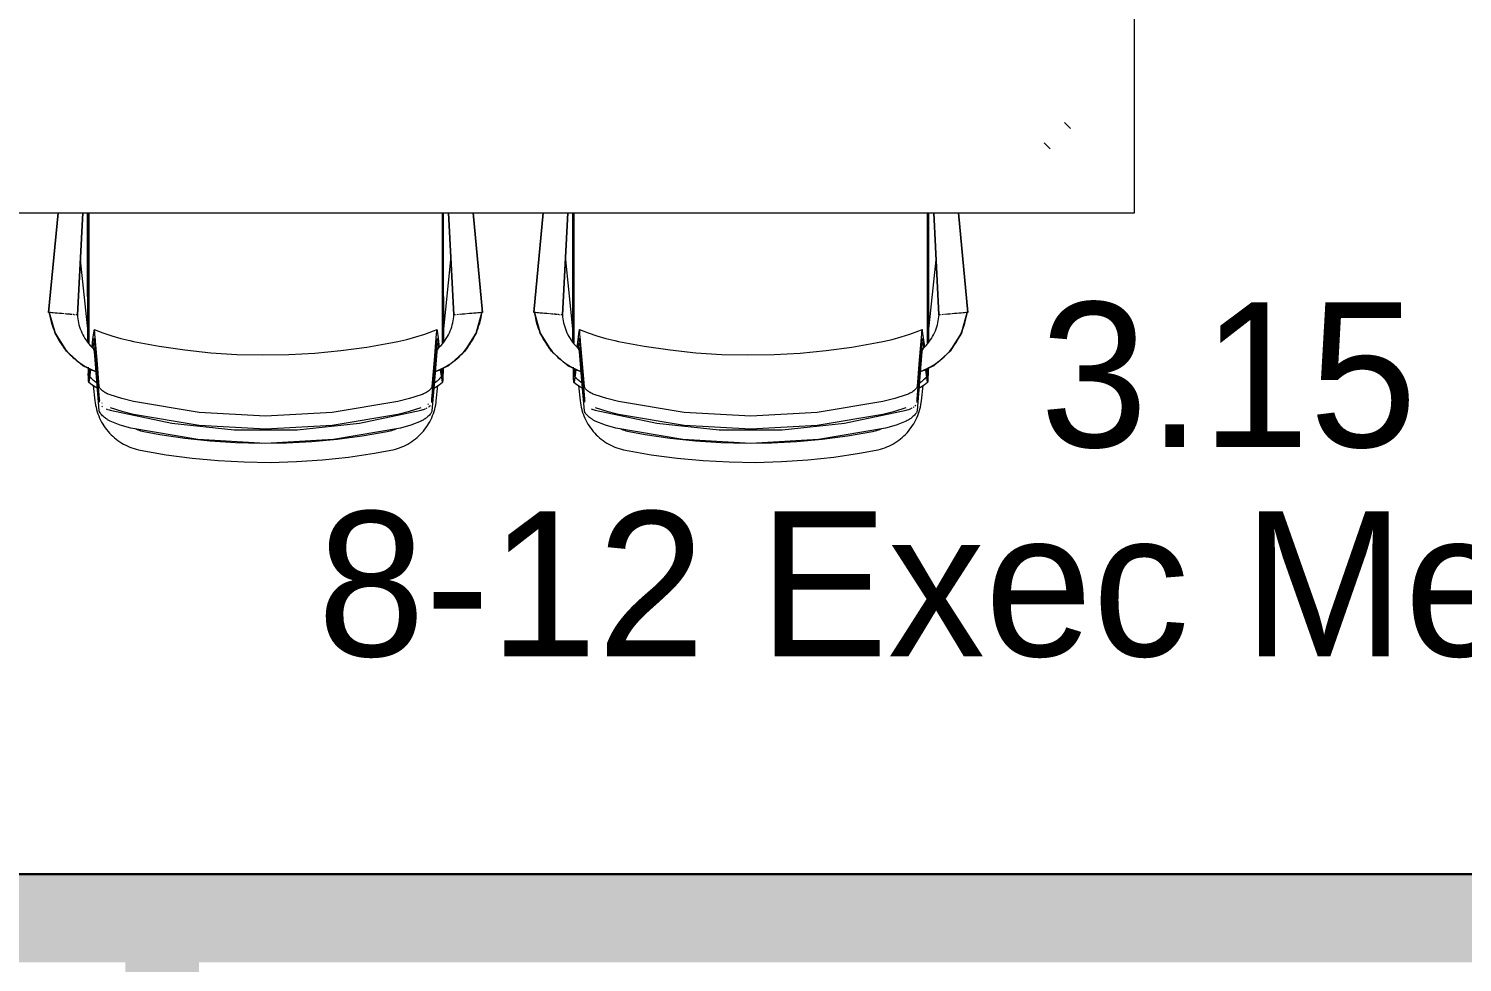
# Model space of a CAD drawing. Header units: millimetres. Extents: x 155927 to 317870, y -36033 to 97293.
# Drawn here: x 221705 to 223685, y 20078 to 21368 of the extents above; entities that cross this region are included whole.
import ezdxf

# ---------------------------------------------------------------- set-up
doc = ezdxf.new("R2010")
doc.units = ezdxf.units.MM
doc.header["$MEASUREMENT"] = 0
for name, color, linetype, lineweight in [('A-AREA-IDEN', 7, 'CONTINUOUS', 9), ('A-WALL', 7, 'CONTINUOUS', 9), ('A-WALL-PATT', 7, 'CONTINUOUS', 9), ('I-FURN', 8, 'CONTINUOUS', 9)]:
    doc.layers.add(name, color=color, linetype=linetype, lineweight=lineweight)
doc.styles.add('Century Gothic', font='GOTHIC.TTF', dxfattribs={"height": 200})

msp = doc.modelspace()

# ---------------------------------------------------------------- hatches: boundary and pattern name
at = {"layer": 'A-WALL-PATT'}
for points in [[(224437.8, 20077.6), (224748.8, 20077.6), (224748.8, 20199.6), (210740.8, 20199.6), (210740.8, 20077.6), (223836.3, 20077.6)], [(221838.8, 15107.6), (221940.8, 15107.6), (221940.8, 20077.6), (221838.8, 20077.6), (221838.8, 16759.3)]]:
    msp.add_hatch(color=256, dxfattribs=at).paths.add_polyline_path(points, flags=0)

# ---------------------------------------------------------------- linework, layer by layer
at = {"layer": 'A-WALL', "lineweight": 30}
msp.add_line((224748.8, 20199.6), (219830.8, 20199.6), dxfattribs=at)
at = {"layer": 'I-FURN'}
for p, q in [((223232.7, 21113), (223232.7, 22313)), ((223144.2, 21229.6), (223135.9, 21238)), ((223107.6, 21209.7), (223116, 21201.4)), ((220832.7, 21113), (223232.7, 21113)), ((221733, 20975.5), (221746, 21113)), ((221746, 21113), (221733, 20975.5)), ((221780, 21113), (221772.9, 20972)), ((221772.9, 20972), (221780, 21113)), ((221786.8, 20997.7), (221786.8, 21113)), ((221787.4, 21113), (221787.4, 20937)), ((221788.5, 21113), (221788.5, 20935.5)), ((222276.9, 20935.5), (222276.9, 21113)), ((222277.7, 21113), (222277.7, 20937)), ((222278.5, 20997.7), (222278.5, 21113)), ((222292.4, 20972), (222285.3, 21113)), ((222285.3, 21113), (222292.4, 20972)), ((222319.3, 21113), (222332.3, 20975.5)), ((222332.3, 20975.5), (222319.3, 21113)), ((222403, 20975.5), (222415.9, 21113)), ((222415.9, 21113), (222403, 20975.5)), ((222449.9, 21113), (222442.8, 20972)), ((222442.8, 20972), (222449.9, 21113)), ((222456.7, 20997.7), (222456.7, 21113)), ((222457.3, 21113), (222457.3, 20937)), ((222458.4, 21113), (222458.4, 20935.5)), ((222946.9, 20935.5), (222946.9, 21113)), ((222947.7, 21113), (222947.7, 20937)), ((222948.5, 20997.7), (222948.5, 21113)), ((222962.4, 20972), (222955.3, 21113)), ((222955.3, 21113), (222962.4, 20972)), ((222989.3, 21113), (223002.2, 20975.5)), ((223002.2, 20975.5), (222989.3, 21113)), ((221776.7, 21048.1), (221787.1, 20948.1)), ((222278.2, 20948.1), (222288.6, 21048.1)), ((222446.6, 21048.1), (222457.1, 20948.1)), ((222948.1, 20948.1), (222958.5, 21048.1)), ((221786.8, 20997.7), (221787.2, 20997.7)), ((221787.2, 20997.7), (221787.1, 20935.2)), ((221787.1, 20961.9), (221787.1, 20997.7)), ((222278.2, 20935.2), (222278.1, 20997.7)), ((222278.1, 20997.7), (222278.5, 20997.7)), ((222278.2, 20997.7), (222278.2, 20961.9)), ((222456.7, 20997.7), (222457.1, 20997.7)), ((222457.1, 20997.7), (222457, 20935.2)), ((222457, 20961.9), (222457.1, 20997.7)), ((222948.2, 20935.2), (222948.1, 20997.7)), ((222948.1, 20997.7), (222948.5, 20997.7)), ((222948.1, 20997.7), (222948.2, 20961.9)), ((221733.3, 20975.4), (221733, 20975.5)), ((221734.1, 20975.4), (221733.3, 20975.4)), ((221733.9, 20975.4), (221741.8, 20946.9)), ((221741.8, 20946.9), (221733.9, 20975.4)), ((221741.8, 20946.9), (221733.9, 20975.4)), ((221733.9, 20975.4), (221741.8, 20946.9)), ((221735.4, 20975.2), (221734.1, 20975.4)), ((221737.2, 20975.1), (221735.4, 20975.2)), ((221739.4, 20974.9), (221737.2, 20975.1)), ((221742, 20974.7), (221739.4, 20974.9)), ((221744.9, 20974.4), (221742, 20974.7)), ((221748, 20974.1), (221744.9, 20974.4)), ((221751.3, 20973.9), (221748, 20974.1)), ((221754.6, 20973.6), (221751.3, 20973.9)), ((221757.8, 20973.3), (221755.6, 20973.5)), ((221760.5, 20973.1), (221757.8, 20973.3)), ((221763.8, 20972.8), (221760.9, 20973)), ((221768.7, 20972.3), (221766.4, 20972.5)), ((221771.8, 20972.1), (221770.5, 20972.2)), ((221772.6, 20972), (221771.8, 20972.1)), ((221772.9, 20972), (221772.6, 20972)), ((222292.7, 20972), (222292.4, 20972)), ((222293.5, 20972.1), (222292.7, 20972)), ((222294.8, 20972.2), (222293.5, 20972.1)), ((222298.9, 20972.5), (222296.6, 20972.3)), ((222298.8, 20972.5), (222296.7, 20972.3)), ((222304.3, 20973), (222300.2, 20972.6)), ((222304.4, 20973), (222301.5, 20972.8)), ((222307.5, 20973.3), (222304.8, 20973.1)), ((222309.7, 20973.5), (222307.5, 20973.3)), ((222314, 20973.9), (222310.7, 20973.6)), ((222317.3, 20974.1), (222314, 20973.9)), ((222320.4, 20974.4), (222317.3, 20974.1)), ((222323.3, 20974.7), (222320.4, 20974.4)), ((222325.9, 20974.9), (222323.3, 20974.7)), ((222331.4, 20975.4), (222323.5, 20946.9)), ((222323.5, 20946.9), (222331.4, 20975.4)), ((222331.4, 20975.4), (222323.5, 20946.9)), ((222323.5, 20946.9), (222331.4, 20975.4)), ((222328.1, 20975.1), (222325.9, 20974.9)), ((222329.9, 20975.2), (222328.1, 20975.1)), ((222331.2, 20975.4), (222329.9, 20975.2)), ((222332, 20975.4), (222331.2, 20975.4)), ((222332.3, 20975.5), (222332, 20975.4)), ((222403.2, 20975.4), (222403, 20975.5)), ((222404, 20975.4), (222403.2, 20975.4)), ((222403.8, 20975.4), (222411.7, 20946.9)), ((222411.7, 20946.9), (222403.8, 20975.4)), ((222411.7, 20946.9), (222403.8, 20975.4)), ((222403.8, 20975.4), (222411.7, 20946.9)), ((222405.4, 20975.2), (222404, 20975.4)), ((222407.2, 20975.1), (222405.4, 20975.2)), ((222409.4, 20974.9), (222407.2, 20975.1)), ((222412, 20974.7), (222409.4, 20974.9)), ((222414.9, 20974.4), (222412, 20974.7)), ((222418, 20974.1), (222414.9, 20974.4)), ((222421.2, 20973.9), (222418, 20974.1)), ((222424.5, 20973.6), (222421.2, 20973.9)), ((222427.8, 20973.3), (222425.5, 20973.5)), ((222430.4, 20973.1), (222427.8, 20973.3)), ((222433.8, 20972.8), (222430.9, 20973)), ((222438.6, 20972.3), (222436.4, 20972.5)), ((222441.7, 20972.1), (222440.4, 20972.2)), ((222442.5, 20972), (222441.7, 20972.1)), ((222442.8, 20972), (222442.5, 20972)), ((222962.7, 20972), (222962.4, 20972)), ((222963.5, 20972.1), (222962.7, 20972)), ((222964.8, 20972.2), (222963.5, 20972.1)), ((222968.8, 20972.5), (222966.6, 20972.3)), ((222968.8, 20972.5), (222966.6, 20972.3)), ((222974.3, 20973), (222970.1, 20972.6)), ((222974.3, 20973), (222971.4, 20972.8)), ((222977.4, 20973.3), (222974.8, 20973.1)), ((222979.7, 20973.5), (222977.4, 20973.3)), ((222984, 20973.9), (222980.7, 20973.6)), ((222987.2, 20974.1), (222984, 20973.9)), ((222990.3, 20974.4), (222987.2, 20974.1)), ((222993.2, 20974.7), (222990.3, 20974.4)), ((222995.8, 20974.9), (222993.2, 20974.7)), ((223001.4, 20975.4), (222993.5, 20946.9)), ((222993.5, 20946.9), (223001.4, 20975.4)), ((223001.4, 20975.4), (222993.5, 20946.9)), ((222993.5, 20946.9), (223001.4, 20975.4)), ((222998, 20975.1), (222995.8, 20974.9)), ((222999.8, 20975.2), (222998, 20975.1)), ((223001.2, 20975.4), (222999.8, 20975.2)), ((223002, 20975.4), (223001.2, 20975.4)), ((223002.2, 20975.5), (223002, 20975.4)), ((221787, 20935.3), (221787.1, 20961.9)), ((221795.3, 20949.4), (221794.2, 20941.7)), ((221795.9, 20951.7), (221808, 20947.2)), ((221808, 20947.2), (221820.2, 20943.1)), ((222252.5, 20945.5), (222264.6, 20949.9)), ((222264.6, 20949.9), (222269.4, 20951.7)), ((222271.2, 20940.4), (222270, 20949.4)), ((222278.2, 20961.9), (222278.3, 20935.3)), ((222457, 20935.3), (222457, 20961.9)), ((222465.2, 20949.4), (222464.2, 20941.7)), ((222465.9, 20951.7), (222477.9, 20947.2)), ((222477.9, 20947.2), (222490.2, 20943.1)), ((222922.4, 20945.5), (222934.6, 20949.9)), ((222934.6, 20949.9), (222939.3, 20951.7)), ((222941.2, 20940.4), (222940, 20949.4)), ((222948.2, 20961.9), (222948.2, 20935.3)), ((221741.8, 20946.9), (221757.5, 20921.8)), ((221757.5, 20921.8), (221741.8, 20946.9)), ((221751.9, 20930.8), (221741.8, 20946.9)), ((221741.8, 20946.9), (221757.5, 20921.8)), ((221757.5, 20921.8), (221753.5, 20928.1)), ((221787.4, 20937), (221787.4, 20934.9)), ((221788.5, 20935.5), (221788.5, 20933.5)), ((221793.2, 20934), (221792.5, 20928.3)), ((221794.2, 20941.7), (221793.2, 20934)), ((221793.6, 20927.4), (221794.8, 20937.1)), ((221794.7, 20926.7), (221795.4, 20931.9)), ((221795.5, 20939.4), (221797.5, 20938.7)), ((221796.5, 20933.7), (221799.6, 20894.7)), ((221796.6, 20928.9), (221799.6, 20891.2)), ((221799.9, 20909.7), (221796.9, 20946)), ((221820.2, 20943.1), (221832.6, 20939.6)), ((221832.6, 20939.6), (221845.1, 20936.5)), ((221845.1, 20936.5), (221850.1, 20935.5)), ((221850.1, 20935.5), (221885.5, 20928.9)), ((221885.5, 20928.9), (221921.1, 20923.7)), ((222136.6, 20922.8), (222172.3, 20927.6)), ((222172.3, 20927.6), (222207.7, 20933.9)), ((222207.7, 20933.9), (222215.2, 20935.5)), ((222215.2, 20935.5), (222227.8, 20938.3)), ((222227.8, 20938.3), (222240.2, 20941.7)), ((222240.2, 20941.7), (222252.5, 20945.5)), ((222268.4, 20946), (222265.4, 20909.6)), ((222265.7, 20894.7), (222268.9, 20933.7)), ((222265.7, 20891.1), (222268.7, 20928.8)), ((222267.8, 20938.7), (222269.8, 20939.4)), ((222269.9, 20931.8), (222270.6, 20926.9)), ((222270.5, 20937.1), (222271.7, 20927.4)), ((222272.4, 20931.3), (222271.2, 20940.4)), ((222272.8, 20928.4), (222272.4, 20931.3)), ((222276.9, 20933.6), (222276.9, 20935.5)), ((222277.7, 20937), (222277.7, 20934.9)), ((222323.5, 20946.9), (222307.8, 20921.8)), ((222307.8, 20921.8), (222323.5, 20946.9)), ((222307.8, 20921.8), (222323.5, 20946.9)), ((222311.8, 20928.1), (222307.8, 20921.8)), ((222323.5, 20946.9), (222313.4, 20930.8)), ((222411.7, 20946.9), (222427.4, 20921.8)), ((222427.4, 20921.8), (222411.7, 20946.9)), ((222421.8, 20930.8), (222411.7, 20946.9)), ((222411.7, 20946.9), (222427.4, 20921.8)), ((222427.4, 20921.8), (222423.5, 20928.1)), ((222457.3, 20937), (222457.3, 20934.9)), ((222458.4, 20935.5), (222458.4, 20933.5)), ((222463.2, 20934), (222462.4, 20928.3)), ((222464.2, 20941.7), (222463.2, 20934)), ((222463.5, 20927.4), (222464.8, 20937.1)), ((222464.7, 20926.7), (222465.4, 20931.9)), ((222465.5, 20939.4), (222467.4, 20938.7)), ((222466.4, 20933.7), (222469.6, 20894.7)), ((222466.6, 20928.9), (222469.6, 20891.2)), ((222469.8, 20909.7), (222466.8, 20946)), ((222490.2, 20943.1), (222502.6, 20939.6)), ((222502.6, 20939.6), (222515.1, 20936.5)), ((222515.1, 20936.5), (222520, 20935.5)), ((222520, 20935.5), (222555.4, 20928.9)), ((222555.4, 20928.9), (222591.1, 20923.7)), ((222806.6, 20922.8), (222842.2, 20927.6)), ((222842.2, 20927.6), (222877.7, 20933.9)), ((222877.7, 20933.9), (222885.2, 20935.5)), ((222885.2, 20935.5), (222897.7, 20938.3)), ((222897.7, 20938.3), (222910.2, 20941.7)), ((222910.2, 20941.7), (222922.4, 20945.5)), ((222938.4, 20946), (222935.4, 20909.6)), ((222935.6, 20894.7), (222938.8, 20933.7)), ((222935.6, 20891.1), (222938.6, 20928.8)), ((222937.8, 20938.7), (222939.7, 20939.4)), ((222939.8, 20931.8), (222940.5, 20926.9)), ((222940.4, 20937.1), (222941.7, 20927.4)), ((222942.4, 20931.3), (222941.2, 20940.4)), ((222942.8, 20928.4), (222942.4, 20931.3)), ((222946.9, 20933.6), (222946.9, 20935.5)), ((222947.7, 20937), (222947.7, 20934.4)), ((222993.5, 20946.9), (222977.8, 20921.8)), ((222977.8, 20921.8), (222993.5, 20946.9)), ((222977.8, 20921.8), (222993.5, 20946.9)), ((222981.7, 20928.1), (222977.8, 20921.8)), ((222993.5, 20946.9), (222983.4, 20930.8)), ((221757.5, 20921.8), (221779.6, 20902.4)), ((221779.6, 20902.4), (221757.5, 20921.8)), ((221763, 20917), (221757.5, 20921.8)), ((221757.5, 20921.8), (221779.6, 20902.4)), ((221795, 20924.7), (221794.8, 20923.3)), ((221799.5, 20880.9), (221796.3, 20921.6)), ((221802.9, 20873.2), (221799.9, 20909.7)), ((221921.1, 20923.7), (221956.9, 20919.9)), ((221956.9, 20919.9), (221992.8, 20917.6)), ((221992.8, 20917.6), (222028.8, 20916.8)), ((222028.8, 20916.8), (222064.8, 20917.3)), ((222064.8, 20917.3), (222100.8, 20919.3)), ((222100.8, 20919.3), (222136.6, 20922.8)), ((222265.4, 20909.6), (222262.4, 20873.2)), ((222269, 20921.6), (222265.8, 20880.9)), ((222270.5, 20923.4), (222270.3, 20924.7)), ((222307.8, 20921.8), (222285.8, 20902.4)), ((222285.8, 20902.4), (222307.8, 20921.8)), ((222285.8, 20902.4), (222307.8, 20921.8)), ((222307.8, 20921.8), (222302.3, 20917)), ((222427.4, 20921.8), (222449.5, 20902.4)), ((222449.5, 20902.4), (222427.4, 20921.8)), ((222432.9, 20917), (222427.4, 20921.8)), ((222427.4, 20921.8), (222449.5, 20902.4)), ((222464.9, 20924.7), (222464.7, 20923.3)), ((222469.5, 20880.9), (222466.2, 20921.6)), ((222472.8, 20873.2), (222469.8, 20909.7)), ((222591.1, 20923.7), (222626.9, 20919.9)), ((222626.9, 20919.9), (222662.8, 20917.6)), ((222662.8, 20917.6), (222698.8, 20916.8)), ((222698.8, 20916.8), (222734.8, 20917.3)), ((222734.8, 20917.3), (222770.7, 20919.3)), ((222770.7, 20919.3), (222806.6, 20922.8)), ((222935.4, 20909.6), (222932.4, 20873.2)), ((222939, 20921.6), (222935.7, 20880.9)), ((222940.5, 20923.4), (222940.3, 20924.7)), ((222977.8, 20921.8), (222955.7, 20902.4)), ((222955.7, 20902.4), (222977.8, 20921.8)), ((222955.7, 20902.4), (222977.8, 20921.8)), ((222977.8, 20921.8), (222972.3, 20917)), ((221779.6, 20902.4), (221774, 20907.2)), ((221779.6, 20902.4), (221798.5, 20893.6)), ((221798.5, 20893.6), (221779.6, 20902.4)), ((221786.2, 20899.3), (221779.6, 20902.4)), ((221779.6, 20902.4), (221798.5, 20893.6)), ((221787.4, 20899.8), (221787.4, 20891.1)), ((221787.7, 20898.3), (221787.4, 20891.1)), ((221788, 20884.6), (221787.8, 20891.1)), ((221788.1, 20891.1), (221788.2, 20889.1)), ((221788.5, 20887.5), (221789, 20893.7)), ((221791, 20896.1), (221788.6, 20879.1)), ((221789.5, 20887.7), (221788.9, 20888.6)), ((221789, 20893.7), (221789.5, 20897.1)), ((221789.1, 20889), (221790.2, 20896.4)), ((221799.6, 20894.7), (221802.9, 20855.6)), ((221799.6, 20891.2), (221802.9, 20851.3)), ((222262.4, 20855.5), (222265.7, 20894.7)), ((222262.4, 20851.2), (222265.7, 20891.1)), ((222285.8, 20902.4), (222266.8, 20893.6)), ((222266.8, 20893.6), (222285.8, 20902.4)), ((222266.8, 20893.6), (222285.8, 20902.4)), ((222276.7, 20879.1), (222274.3, 20895.9)), ((222275.1, 20896.2), (222275.9, 20890.8)), ((222275.9, 20887.8), (222275.1, 20886.6)), ((222275.8, 20896.8), (222276.3, 20893.6)), ((222275.9, 20890.8), (222276.1, 20889.9)), ((222276.2, 20888.2), (222275.9, 20887.8)), ((222275.9, 20887.8), (222275.9, 20887.8)), ((222276.1, 20889.9), (222276.2, 20889)), ((222276.4, 20888.6), (222276.2, 20888.2)), ((222276.3, 20893.6), (222276.8, 20887.5)), ((222276.4, 20891), (222277.7, 20891.2)), ((222277.1, 20889.1), (222277.2, 20891.2)), ((222277.5, 20891.2), (222277.3, 20884.6)), ((222277.7, 20891.2), (222277.5, 20898)), ((222277.7, 20898.2), (222277.7, 20891.2)), ((222285.8, 20902.4), (222279.1, 20899.3)), ((222291.3, 20907.2), (222285.8, 20902.4)), ((222449.5, 20902.4), (222444, 20907.2)), ((222449.5, 20902.4), (222468.5, 20893.6)), ((222468.5, 20893.6), (222449.5, 20902.4)), ((222456.2, 20899.3), (222449.5, 20902.4)), ((222449.5, 20902.4), (222468.5, 20893.6)), ((222457.3, 20899.8), (222457.3, 20891.1)), ((222457.7, 20898.3), (222457.3, 20891.1)), ((222458, 20884.6), (222457.8, 20891.1)), ((222458.1, 20891.1), (222458.2, 20889.1)), ((222458.5, 20887.5), (222459, 20893.7)), ((222460.9, 20896.1), (222458.6, 20879.1)), ((222459.4, 20887.7), (222458.8, 20888.6)), ((222459, 20893.7), (222459.4, 20897.1)), ((222459, 20889), (222460.2, 20896.4)), ((222469.6, 20894.7), (222472.8, 20855.6)), ((222469.6, 20891.2), (222472.8, 20851.3)), ((222932.4, 20855.5), (222935.6, 20894.7)), ((222932.4, 20851.2), (222935.6, 20891.1)), ((222955.7, 20902.4), (222936.7, 20893.6)), ((222936.7, 20893.6), (222955.7, 20902.4)), ((222936.7, 20893.6), (222955.7, 20902.4)), ((222946.6, 20879.1), (222944.3, 20895.9)), ((222945, 20896.2), (222945.9, 20890.8)), ((222945.9, 20887.8), (222945.1, 20886.6)), ((222945.8, 20896.8), (222946.2, 20893.6)), ((222945.9, 20890.8), (222946, 20889.9)), ((222946.1, 20888.2), (222945.9, 20887.8)), ((222945.9, 20887.8), (222945.9, 20887.8)), ((222946, 20889.9), (222946.2, 20889)), ((222946.4, 20888.6), (222946.1, 20888.2)), ((222946.2, 20893.6), (222946.7, 20887.5)), ((222946.3, 20891), (222947.7, 20891.2)), ((222947, 20889.1), (222947.1, 20891.2)), ((222947.4, 20891.2), (222947.2, 20884.6)), ((222947.7, 20891.2), (222947.4, 20898)), ((222947.7, 20898.2), (222947.7, 20891.2)), ((222955.7, 20902.4), (222949, 20899.3)), ((222961.2, 20907.2), (222955.7, 20902.4)), ((221792.6, 20875.6), (221788.5, 20878.6)), ((221790.3, 20886.6), (221789.5, 20887.7)), ((221791.2, 20885.4), (221790.3, 20886.6)), ((221792.1, 20884.3), (221791.2, 20885.4)), ((221793.1, 20883.3), (221792.1, 20884.3)), ((221797.5, 20872.3), (221792.6, 20875.6)), ((221794.1, 20882.3), (221793.1, 20883.3)), ((221795.1, 20881.3), (221794.1, 20882.3)), ((221794.7, 20874.7), (221796.9, 20853.6)), ((221796.2, 20880.4), (221795.1, 20881.3)), ((221797.3, 20879.5), (221796.2, 20880.4)), ((221798.5, 20878.6), (221797.3, 20879.5)), ((221800.4, 20870.6), (221797.5, 20872.3)), ((221799.7, 20877.8), (221798.5, 20878.6)), ((221802.9, 20839.7), (221799.5, 20880.9)), ((222265.8, 20880.9), (222262.4, 20839.7)), ((222267.1, 20871.9), (222264.9, 20870.6)), ((222267.2, 20878.8), (222266, 20878)), ((222272.1, 20875.2), (222267.1, 20871.9)), ((222268.3, 20879.6), (222267.2, 20878.8)), ((222269.4, 20880.5), (222268.3, 20879.6)), ((222268.4, 20853.6), (222270.6, 20874.7)), ((222270.5, 20881.4), (222269.4, 20880.5)), ((222271.5, 20882.4), (222270.5, 20881.4)), ((222272.4, 20883.4), (222271.5, 20882.4)), ((222276.8, 20878.6), (222272.1, 20875.2)), ((222273.4, 20884.5), (222272.4, 20883.4)), ((222274.3, 20885.5), (222273.4, 20884.5)), ((222275.1, 20886.6), (222274.3, 20885.5)), ((222462.6, 20875.6), (222458.4, 20878.6)), ((222460.2, 20886.6), (222459.4, 20887.7)), ((222461.1, 20885.4), (222460.2, 20886.6)), ((222462, 20884.3), (222461.1, 20885.4)), ((222463, 20883.3), (222462, 20884.3)), ((222467.5, 20872.3), (222462.6, 20875.6)), ((222464, 20882.3), (222463, 20883.3)), ((222465.1, 20881.3), (222464, 20882.3)), ((222464.7, 20874.7), (222466.9, 20853.6)), ((222466.1, 20880.4), (222465.1, 20881.3)), ((222467.3, 20879.5), (222466.1, 20880.4)), ((222468.4, 20878.6), (222467.3, 20879.5)), ((222470.3, 20870.6), (222467.5, 20872.3)), ((222469.6, 20877.8), (222468.4, 20878.6)), ((222472.8, 20839.7), (222469.5, 20880.9)), ((222935.7, 20880.9), (222932.4, 20839.7)), ((222937.1, 20871.9), (222934.9, 20870.6)), ((222937.1, 20878.8), (222936, 20878)), ((222938.3, 20879.6), (222937.1, 20878.8)), ((222942, 20875.2), (222937.1, 20871.9)), ((222939.3, 20880.5), (222938.3, 20879.6)), ((222938.3, 20853.6), (222940.5, 20874.7)), ((222940.4, 20881.4), (222939.3, 20880.5)), ((222941.4, 20882.4), (222940.4, 20881.4)), ((222942.4, 20883.4), (222941.4, 20882.4)), ((222946.8, 20878.6), (222942, 20875.2)), ((222943.3, 20884.5), (222942.4, 20883.4)), ((222944.2, 20885.5), (222943.3, 20884.5)), ((222945.1, 20886.6), (222944.2, 20885.5)), ((221796.9, 20853.6), (221797.3, 20850.5)), ((221797.3, 20850.5), (221797.8, 20847.4)), ((221833.9, 20856.6), (221817.8, 20861.6)), ((221850.1, 20852.5), (221833.9, 20856.6)), ((221940.9, 20837.4), (221850.1, 20852.5)), ((222215.2, 20852.5), (222124.4, 20837.3)), ((222231.4, 20856.6), (222215.2, 20852.5)), ((222247.4, 20861.6), (222231.4, 20856.6)), ((222267.6, 20847.9), (222268, 20851)), ((222268, 20851), (222268.4, 20853.6)), ((222466.9, 20853.6), (222467.3, 20850.5)), ((222467.3, 20850.5), (222467.8, 20847.4)), ((222503.8, 20856.6), (222487.8, 20861.6)), ((222520, 20852.5), (222503.8, 20856.6)), ((222610.8, 20837.4), (222520, 20852.5)), ((222885.2, 20852.5), (222794.4, 20837.3)), ((222901.4, 20856.6), (222885.2, 20852.5)), ((222917.4, 20861.6), (222901.4, 20856.6)), ((222937.5, 20847.9), (222938, 20851)), ((222938, 20851), (222938.3, 20853.6)), ((221797.8, 20847.4), (221798.5, 20844.4)), ((221798.5, 20844.4), (221799.2, 20841.4)), ((221799.2, 20841.4), (221800.1, 20838.4)), ((221800.1, 20838.4), (221801.1, 20835.4)), ((221801.1, 20835.4), (221802.2, 20832.5)), ((221802.2, 20832.5), (221803.4, 20829.6)), ((221803.4, 20829.6), (221804.8, 20826.8)), ((221817.8, 20844), (221833.9, 20839)), ((221817.8, 20840.3), (221903, 20822.4)), ((221833.9, 20839), (221850.1, 20834.9)), ((221850.1, 20834.9), (221940.9, 20819.7)), ((222032.7, 20832.3), (221940.9, 20837.4)), ((222124.4, 20837.3), (222032.7, 20832.3)), ((222124.4, 20819.7), (222215.2, 20834.8)), ((222162.3, 20822.3), (222247.4, 20840.3)), ((222215.2, 20834.8), (222231.4, 20838.9)), ((222231.4, 20838.9), (222247.4, 20844)), ((222260.7, 20827.2), (222262.1, 20830)), ((222262.1, 20830), (222263.3, 20832.9)), ((222263.3, 20832.9), (222264.4, 20835.8)), ((222264.4, 20835.8), (222265.3, 20838.8)), ((222265.3, 20838.8), (222266.2, 20841.8)), ((222266.2, 20841.8), (222266.9, 20844.8)), ((222266.9, 20844.8), (222267.6, 20847.9)), ((222467.8, 20847.4), (222468.4, 20844.4)), ((222468.4, 20844.4), (222469.2, 20841.4)), ((222469.2, 20841.4), (222470, 20838.4)), ((222470, 20838.4), (222471, 20835.4)), ((222471, 20835.4), (222472.1, 20832.5)), ((222472.1, 20832.5), (222473.4, 20829.6)), ((222473.4, 20829.6), (222474.7, 20826.8)), ((222487.8, 20844), (222503.8, 20839)), ((222487.8, 20840.3), (222572.9, 20822.4)), ((222503.8, 20839), (222520, 20834.9)), ((222520, 20834.9), (222610.8, 20819.7)), ((222702.6, 20832.3), (222610.8, 20837.4)), ((222794.4, 20837.3), (222702.6, 20832.3)), ((222794.4, 20819.7), (222885.2, 20834.8)), ((222832.3, 20822.3), (222917.4, 20840.3)), ((222885.2, 20834.8), (222901.4, 20838.9)), ((222901.4, 20838.9), (222917.4, 20844)), ((222930.7, 20827.2), (222932, 20830)), ((222932, 20830), (222933.2, 20832.9)), ((222933.2, 20832.9), (222934.3, 20835.8)), ((222934.3, 20835.8), (222935.3, 20838.8)), ((222935.3, 20838.8), (222936.1, 20841.8)), ((222936.1, 20841.8), (222936.9, 20844.8)), ((222936.9, 20844.8), (222937.5, 20847.9)), ((221804.8, 20826.8), (221806.2, 20824)), ((221806.2, 20824), (221807.8, 20821.3)), ((221807.8, 20821.3), (221809.4, 20818.7)), ((221809.4, 20818.7), (221811.2, 20816.1)), ((221811.2, 20816.1), (221813.1, 20813.6)), ((221813.1, 20813.6), (221815, 20811.2)), ((221815, 20811.2), (221817.1, 20808.9)), ((221817.1, 20808.9), (221819.3, 20806.6)), ((221831.9, 20819.8), (221817.8, 20825.5)), ((221846.3, 20815.7), (221831.9, 20819.8)), ((221939, 20799.9), (221846.3, 20815.7)), ((221854.6, 20813.6), (221852.7, 20814.5)), ((221856.6, 20812.9), (221854.6, 20813.6)), ((221858.5, 20812.2), (221856.6, 20812.9)), ((221860.5, 20811.6), (221858.5, 20812.2)), ((221862.5, 20811.1), (221860.5, 20811.6)), ((221864.6, 20810.6), (221862.5, 20811.1)), ((221886.6, 20806.6), (221864.6, 20810.6)), ((221903, 20822.4), (221989.3, 20813.3)), ((221940.9, 20819.7), (222032.7, 20814.6)), ((221989.3, 20813.3), (222076, 20813.3)), ((222032.7, 20814.6), (222124.4, 20819.7)), ((222076, 20813.3), (222162.3, 20822.3)), ((222219, 20815.6), (222126.3, 20799.8)), ((222200.7, 20810.6), (222166.2, 20804.6)), ((222202.5, 20811), (222200.7, 20810.6)), ((222204.5, 20811.5), (222202.5, 20811)), ((222206.5, 20812.1), (222204.5, 20811.5)), ((222208.5, 20812.8), (222206.5, 20812.1)), ((222210.4, 20813.5), (222208.5, 20812.8)), ((222212.3, 20814.4), (222210.4, 20813.5)), ((222233.4, 20819.8), (222219, 20815.6)), ((222247.4, 20825.5), (222233.4, 20819.8)), ((222246.3, 20806.9), (222248.5, 20809.2)), ((222248.5, 20809.2), (222250.5, 20811.6)), ((222250.5, 20811.6), (222252.5, 20814)), ((222252.5, 20814), (222254.4, 20816.5)), ((222254.4, 20816.5), (222256.1, 20819.1)), ((222256.1, 20819.1), (222257.8, 20821.7)), ((222257.8, 20821.7), (222259.3, 20824.4)), ((222259.3, 20824.4), (222260.7, 20827.2)), ((222474.7, 20826.8), (222476.2, 20824)), ((222476.2, 20824), (222477.7, 20821.3)), ((222477.7, 20821.3), (222479.4, 20818.7)), ((222479.4, 20818.7), (222481.1, 20816.1)), ((222481.1, 20816.1), (222483, 20813.6)), ((222483, 20813.6), (222485, 20811.2)), ((222485, 20811.2), (222487.1, 20808.9)), ((222487.1, 20808.9), (222489.2, 20806.6)), ((222501.8, 20819.8), (222487.8, 20825.5)), ((222516.3, 20815.7), (222501.8, 20819.8)), ((222608.9, 20799.9), (222516.3, 20815.7)), ((222524.6, 20813.6), (222522.7, 20814.5)), ((222526.5, 20812.9), (222524.6, 20813.6)), ((222528.5, 20812.2), (222526.5, 20812.9)), ((222530.5, 20811.6), (222528.5, 20812.2)), ((222532.5, 20811.1), (222530.5, 20811.6)), ((222534.5, 20810.6), (222532.5, 20811.1)), ((222556.6, 20806.6), (222534.5, 20810.6)), ((222572.9, 20822.4), (222659.2, 20813.3)), ((222610.8, 20819.7), (222702.6, 20814.6)), ((222659.2, 20813.3), (222746, 20813.3)), ((222702.6, 20814.6), (222794.4, 20819.7)), ((222746, 20813.3), (222832.3, 20822.3)), ((222888.9, 20815.6), (222796.3, 20799.8)), ((222870.7, 20810.6), (222836.1, 20804.6)), ((222872.4, 20811), (222870.7, 20810.6)), ((222874.5, 20811.5), (222872.4, 20811)), ((222876.4, 20812.1), (222874.5, 20811.5)), ((222878.4, 20812.8), (222876.4, 20812.1)), ((222880.4, 20813.5), (222878.4, 20812.8)), ((222882.3, 20814.4), (222880.4, 20813.5)), ((222903.4, 20819.8), (222888.9, 20815.6)), ((222917.4, 20825.5), (222903.4, 20819.8)), ((222916.3, 20806.9), (222918.4, 20809.2)), ((222918.4, 20809.2), (222920.5, 20811.6)), ((222920.5, 20811.6), (222922.4, 20814)), ((222922.4, 20814), (222924.3, 20816.5)), ((222924.3, 20816.5), (222926.1, 20819.1)), ((222926.1, 20819.1), (222927.7, 20821.7)), ((222927.7, 20821.7), (222929.3, 20824.4)), ((222929.3, 20824.4), (222930.7, 20827.2)), ((221819.3, 20806.6), (221821.5, 20804.5)), ((221821.5, 20804.5), (221823.8, 20802.4)), ((221823.8, 20802.4), (221826.3, 20800.4)), ((221826.3, 20800.4), (221828.7, 20798.5)), ((221828.7, 20798.5), (221831.3, 20796.7)), ((221831.3, 20796.7), (221833.9, 20795.1)), ((221833.9, 20795.1), (221836.6, 20793.5)), ((221836.6, 20793.5), (221839.4, 20792)), ((221839.4, 20792), (221842.2, 20790.7)), ((221842.2, 20790.7), (221845.1, 20789.5)), ((221845.1, 20789.5), (221848, 20788.3)), ((221921.3, 20801.5), (221886.6, 20806.6)), ((221956.2, 20797.7), (221921.3, 20801.5)), ((222032.7, 20794.6), (221939, 20799.9)), ((221991.2, 20795.4), (221956.2, 20797.7)), ((222026.3, 20794.4), (221991.2, 20795.4)), ((222061.4, 20794.9), (222026.3, 20794.4)), ((222126.3, 20799.8), (222032.7, 20794.6)), ((222096.5, 20796.7), (222061.4, 20794.9)), ((222131.4, 20800), (222096.5, 20796.7)), ((222166.2, 20804.6), (222131.4, 20800)), ((222217.7, 20788.5), (222220.6, 20789.6)), ((222220.6, 20789.6), (222223.5, 20790.9)), ((222223.5, 20790.9), (222226.3, 20792.2)), ((222226.3, 20792.2), (222229.1, 20793.7)), ((222229.1, 20793.7), (222231.7, 20795.3)), ((222231.7, 20795.3), (222234.4, 20797)), ((222234.4, 20797), (222236.9, 20798.8)), ((222236.9, 20798.8), (222239.4, 20800.7)), ((222239.4, 20800.7), (222241.8, 20802.7)), ((222241.8, 20802.7), (222244.1, 20804.8)), ((222244.1, 20804.8), (222246.3, 20806.9)), ((222489.2, 20806.6), (222491.5, 20804.5)), ((222491.5, 20804.5), (222493.8, 20802.4)), ((222493.8, 20802.4), (222496.2, 20800.4)), ((222496.2, 20800.4), (222498.7, 20798.5)), ((222498.7, 20798.5), (222501.3, 20796.7)), ((222501.3, 20796.7), (222503.9, 20795.1)), ((222503.9, 20795.1), (222506.6, 20793.5)), ((222506.6, 20793.5), (222509.3, 20792)), ((222509.3, 20792), (222512.2, 20790.7)), ((222512.2, 20790.7), (222515, 20789.5)), ((222515, 20789.5), (222517.9, 20788.3)), ((222591.3, 20801.5), (222556.6, 20806.6)), ((222626.2, 20797.7), (222591.3, 20801.5)), ((222702.6, 20794.6), (222608.9, 20799.9)), ((222661.2, 20795.4), (222626.2, 20797.7)), ((222696.3, 20794.4), (222661.2, 20795.4)), ((222731.4, 20794.9), (222696.3, 20794.4)), ((222796.3, 20799.8), (222702.6, 20794.6)), ((222766.4, 20796.7), (222731.4, 20794.9)), ((222801.3, 20800), (222766.4, 20796.7)), ((222836.1, 20804.6), (222801.3, 20800)), ((222887.7, 20788.5), (222890.6, 20789.6)), ((222890.6, 20789.6), (222893.4, 20790.9)), ((222893.4, 20790.9), (222896.2, 20792.2)), ((222896.2, 20792.2), (222899, 20793.7)), ((222899, 20793.7), (222901.7, 20795.3)), ((222901.7, 20795.3), (222904.3, 20797)), ((222904.3, 20797), (222906.9, 20798.8)), ((222906.9, 20798.8), (222909.3, 20800.7)), ((222909.3, 20800.7), (222911.7, 20802.7)), ((222911.7, 20802.7), (222914.1, 20804.8)), ((222914.1, 20804.8), (222916.3, 20806.9)), ((221848, 20788.3), (221850.9, 20787.3)), ((221850.9, 20787.3), (221853.9, 20786.4)), ((221853.9, 20786.4), (221857, 20785.7)), ((221857, 20785.7), (221859.6, 20785.1)), ((221859.6, 20785.1), (221895.2, 20778.9)), ((221895.2, 20778.9), (221931, 20774.1)), ((221931, 20774.1), (221967, 20770.8)), ((221967, 20770.8), (222003, 20768.9)), ((222039.2, 20768.4), (222075.3, 20769.4)), ((222075.3, 20769.4), (222111.3, 20771.8)), ((222111.3, 20771.8), (222147.3, 20775.7)), ((222147.3, 20775.7), (222183, 20781)), ((222183, 20781), (222205.7, 20785.1)), ((222205.7, 20785.1), (222208.8, 20785.8)), ((222208.8, 20785.8), (222211.8, 20786.6)), ((222211.8, 20786.6), (222214.8, 20787.5)), ((222214.8, 20787.5), (222217.7, 20788.5)), ((222517.9, 20788.3), (222520.9, 20787.3)), ((222520.9, 20787.3), (222523.9, 20786.4)), ((222523.9, 20786.4), (222526.9, 20785.7)), ((222526.9, 20785.7), (222529.5, 20785.1)), ((222529.5, 20785.1), (222565.1, 20778.9)), ((222565.1, 20778.9), (222600.9, 20774.1)), ((222600.9, 20774.1), (222636.9, 20770.8)), ((222636.9, 20770.8), (222673, 20768.9)), ((222709.1, 20768.4), (222745.2, 20769.4)), ((222745.2, 20769.4), (222781.3, 20771.8)), ((222781.3, 20771.8), (222817.2, 20775.7)), ((222817.2, 20775.7), (222852.9, 20781)), ((222852.9, 20781), (222875.7, 20785.1)), ((222875.7, 20785.1), (222878.7, 20785.8)), ((222878.7, 20785.8), (222881.7, 20786.6)), ((222881.7, 20786.6), (222884.7, 20787.5)), ((222884.7, 20787.5), (222887.7, 20788.5)), ((222003, 20768.9), (222039.2, 20768.4)), ((222673, 20768.9), (222709.1, 20768.4))]:
    msp.add_line(p, q, dxfattribs=at)
for centre in [(222032.3, 21402.3), (222702.3, 21402.3)]:
    msp.add_ellipse(centre, major_axis=(825, 0), ratio=0.648816, start_param=4.410918, end_param=4.412924, dxfattribs=at)
for points, knots in [([(221733.9, 20975.4), (221735.9, 20960.6), (221743.8, 20939.3), (221762.3, 20916.2), (221779.2, 20902.7), (221791.8, 20896.4), (221798.1, 20893.9)], [-1, -1, -1, -1, -0.7, -0.55, -0.4, -0.2610856, -0.2610856, -0.2610856, -0.2610856]), ([(221765.1, 20972.6), (221765, 20972.7), (221764.9, 20972.7), (221764.5, 20972.7), (221763.8, 20972.8), (221762.8, 20972.9), (221761.8, 20972.9), (221761.2, 20973), (221761, 20973)], [-0.77777778, -0.77777778, -0.77777778, -0.77777778, -0.77083333, -0.76388889, -0.75, -0.72222222, -0.69444444, -0.67778327, -0.67778327, -0.67778327, -0.67778327]), ([(221768.8, 20972.3), (221768.7, 20972.3), (221768.3, 20972.4), (221767.7, 20972.4), (221767.1, 20972.5), (221767, 20972.5)], [-0.86453357, -0.86453357, -0.86453357, -0.86453357, -0.86111111, -0.83333333, -0.82062906, -0.82062906, -0.82062906, -0.82062906]), ([(221772.7, 20972), (221773, 20964.7), (221776.4, 20949.7), (221786, 20934.4), (221793, 20927.1), (221794.4, 20925.8)], [0, 0, 0, 0, 0.25, 0.5, 0.5570619, 0.5570619, 0.5570619, 0.5570619]), ([(222267.2, 20893.9), (222273.5, 20896.4), (222288.3, 20903.8), (222308.5, 20921.2), (222324.6, 20946.4), (222330.1, 20965.6), (222331.4, 20975.4)], [0.2610854, 0.2610854, 0.2610854, 0.2610854, 0.4, 0.6, 0.8, 1, 1, 1, 1]), ([(222270.9, 20925.8), (222272.3, 20927.1), (222279.4, 20934.4), (222288.9, 20949.7), (222292.3, 20964.7), (222292.6, 20972)], [0.4429331, 0.4429331, 0.4429331, 0.4429331, 0.5, 0.75, 1, 1, 1, 1]), ([(222403.8, 20975.4), (222405.8, 20960.6), (222413.7, 20939.3), (222432.3, 20916.2), (222449.1, 20902.7), (222461.7, 20896.4), (222468, 20893.9)], [-1, -1, -1, -1, -0.7, -0.55, -0.4, -0.2610856, -0.2610856, -0.2610856, -0.2610856]), ([(222435.1, 20972.6), (222435, 20972.7), (222434.8, 20972.7), (222434.4, 20972.7), (222433.7, 20972.8), (222432.8, 20972.9), (222431.8, 20972.9), (222431.1, 20973), (222430.9, 20973)], [-0.77777778, -0.77777778, -0.77777778, -0.77777778, -0.77083333, -0.76388889, -0.75, -0.72222222, -0.69444444, -0.67778327, -0.67778327, -0.67778327, -0.67778327]), ([(222438.7, 20972.3), (222438.7, 20972.3), (222438.3, 20972.4), (222437.7, 20972.4), (222437.1, 20972.5), (222436.9, 20972.5)], [-0.86453357, -0.86453357, -0.86453357, -0.86453357, -0.86111111, -0.83333333, -0.82062906, -0.82062906, -0.82062906, -0.82062906]), ([(222442.6, 20972), (222443, 20964.7), (222446.3, 20949.7), (222455.9, 20934.4), (222463, 20927.1), (222464.4, 20925.8)], [0, 0, 0, 0, 0.25, 0.5, 0.5570619, 0.5570619, 0.5570619, 0.5570619]), ([(222937.2, 20893.9), (222943.5, 20896.4), (222958.3, 20903.8), (222978.4, 20921.2), (222994.5, 20946.4), (223000, 20965.6), (223001.4, 20975.4)], [0.2610854, 0.2610854, 0.2610854, 0.2610854, 0.4, 0.6, 0.8, 1, 1, 1, 1]), ([(222940.8, 20925.8), (222942.2, 20927.1), (222949.3, 20934.4), (222958.9, 20949.7), (222962.2, 20964.7), (222962.6, 20972)], [0.4429331, 0.4429331, 0.4429331, 0.4429331, 0.5, 0.75, 1, 1, 1, 1]), ([(222276.2, 20889), (222276.3, 20888.7), (222276.4, 20888.4), (222276.5, 20888.7), (222276.7, 20890.4), (222276.8, 20893.1), (222276.9, 20894.9), (222276.9, 20895.8)], [0, 0, 0, 0, 0.166667, 0.333333, 0.666667, 0.833333, 1, 1, 1, 1]), ([(222946.2, 20889), (222946.2, 20888.7), (222946.3, 20888.4), (222946.5, 20888.7), (222946.6, 20890.4), (222946.7, 20893.1), (222946.8, 20894.9), (222946.8, 20895.8)], [0, 0, 0, 0, 0.166667, 0.333333, 0.666667, 0.833333, 1, 1, 1, 1]), ([(221817.8, 20861.6), (221817, 20862), (221815.7, 20862.5), (221814, 20863.2), (221812.8, 20863.8), (221811.7, 20864.4), (221810.2, 20865.2), (221807.4, 20867.1), (221804.8, 20869.4), (221803.2, 20871.7), (221802.9, 20872.7), (221802.9, 20873.2)], [-1, -1, -1, -1, -0.892857, -0.839286, -0.785714, -0.732143, -0.678571, -0.571429, -0.285714, -0.142857, 0, 0, 0, 0]), ([(222262.4, 20873.2), (222262.4, 20872.4), (222261.7, 20870.8), (222258.9, 20867.8), (222255.1, 20865.1), (222250.9, 20862.9), (222248.6, 20862), (222247.4, 20861.6)], [-1, -1, -1, -1, -0.785714, -0.571429, -0.285714, -0.142857, 0, 0, 0, 0]), ([(222487.8, 20861.6), (222486.9, 20862), (222485.6, 20862.5), (222484, 20863.2), (222482.8, 20863.8), (222481.6, 20864.4), (222480.2, 20865.2), (222477.3, 20867.1), (222474.8, 20869.4), (222473.2, 20871.7), (222472.9, 20872.7), (222472.8, 20873.2)], [-1, -1, -1, -1, -0.892857, -0.839286, -0.785714, -0.732143, -0.678571, -0.571429, -0.285714, -0.142857, 0, 0, 0, 0]), ([(222932.4, 20873.2), (222932.3, 20872.4), (222931.6, 20870.8), (222928.9, 20867.8), (222925, 20865.1), (222920.8, 20862.9), (222918.6, 20862), (222917.4, 20861.6)], [-1, -1, -1, -1, -0.785714, -0.571429, -0.285714, -0.142857, 0, 0, 0, 0]), ([(221817.8, 20825.5), (221816.7, 20826.1), (221814.4, 20827.3), (221810.3, 20830.1), (221807.1, 20832.9), (221805.2, 20835.2), (221804.4, 20836.2), (221803.9, 20837), (221803.5, 20837.7), (221803.1, 20838.7), (221802.9, 20839.3), (221802.9, 20839.7)], [0, 0, 0, 0, 0.142857, 0.285714, 0.571429, 0.678571, 0.732143, 0.785714, 0.839286, 0.892857, 1, 1, 1, 1]), ([(222262.4, 20839.7), (222262.4, 20839.1), (222262, 20838), (222260.4, 20835.3), (222257.8, 20832.5), (222255, 20830.2), (222253.6, 20829.1), (222252.4, 20828.3), (222251.2, 20827.5), (222249.6, 20826.6), (222248.3, 20825.9), (222247.4, 20825.5)], [0, 0, 0, 0, 0.142857, 0.285714, 0.571429, 0.678571, 0.732143, 0.785714, 0.839286, 0.892857, 1, 1, 1, 1]), ([(222487.8, 20825.5), (222486.6, 20826.1), (222484.4, 20827.3), (222480.2, 20830.1), (222477.1, 20832.9), (222475.1, 20835.2), (222474.3, 20836.2), (222473.8, 20837), (222473.4, 20837.7), (222473, 20838.7), (222472.8, 20839.3), (222472.8, 20839.7)], [0, 0, 0, 0, 0.142857, 0.285714, 0.571429, 0.678571, 0.732143, 0.785714, 0.839286, 0.892857, 1, 1, 1, 1]), ([(222932.4, 20839.7), (222932.3, 20839.1), (222932, 20838), (222930.3, 20835.3), (222927.7, 20832.5), (222925, 20830.2), (222923.5, 20829.1), (222922.4, 20828.3), (222921.2, 20827.5), (222919.6, 20826.6), (222918.3, 20825.9), (222917.4, 20825.5)], [0, 0, 0, 0, 0.142857, 0.285714, 0.571429, 0.678571, 0.732143, 0.785714, 0.839286, 0.892857, 1, 1, 1, 1])]:
    msp.add_open_spline(points, degree=3, knots=knots, dxfattribs=at)
for points in [[(221760.5, 20973.1), (221759.7, 20973.1), (221759, 20973.2), (221758.2, 20973.3)], [(222430.4, 20973.1), (222429.7, 20973.1), (222428.9, 20973.2), (222428.1, 20973.3)], [(221796.9, 20946), (221796.8, 20947.6), (221796.5, 20950), (221796.1, 20951.9), (221795.7, 20951.8), (221795.4, 20950.4), (221795.3, 20949.4)], [(222270, 20949.4), (222269.9, 20950.4), (222269.6, 20951.8), (222269.2, 20951.9), (222268.8, 20950), (222268.5, 20947.6), (222268.4, 20946)], [(222466.8, 20946), (222466.7, 20947.6), (222466.4, 20950), (222466, 20951.9), (222465.6, 20951.8), (222465.4, 20950.4), (222465.2, 20949.4)], [(222940, 20949.4), (222939.8, 20950.4), (222939.6, 20951.8), (222939.2, 20951.9), (222938.7, 20950), (222938.5, 20947.6), (222938.4, 20946)], [(221794.8, 20937.1), (221795, 20938.1), (221795.2, 20939.4), (221795.7, 20939.6), (221796.1, 20937.7), (221796.3, 20935.2), (221796.5, 20933.7)], [(221795.4, 20931.9), (221795.6, 20932.8), (221795.8, 20933.9), (221796.3, 20932.8), (221796.5, 20930.5), (221796.6, 20928.9)], [(222268.7, 20928.8), (222268.8, 20930.4), (222269, 20932.7), (222269.5, 20933.7), (222269.7, 20932.7), (222269.9, 20931.8)], [(222268.9, 20933.7), (222269, 20935.2), (222269.2, 20937.7), (222269.6, 20939.6), (222270.1, 20939.4), (222270.3, 20938.1), (222270.5, 20937.1)], [(222464.8, 20937.1), (222464.9, 20938.1), (222465.2, 20939.4), (222465.6, 20939.6), (222466, 20937.7), (222466.3, 20935.2), (222466.4, 20933.7)], [(222465.4, 20931.9), (222465.5, 20932.8), (222465.8, 20933.9), (222466.2, 20932.8), (222466.5, 20930.5), (222466.6, 20928.9)], [(222938.6, 20928.8), (222938.7, 20930.4), (222939, 20932.7), (222939.4, 20933.7), (222939.7, 20932.7), (222939.8, 20931.8)], [(222938.8, 20933.7), (222938.9, 20935.2), (222939.2, 20937.7), (222939.6, 20939.6), (222940, 20939.4), (222940.3, 20938.1), (222940.4, 20937.1)], [(221796.3, 20921.6), (221796.1, 20923.3), (221795.9, 20925.9), (221795.4, 20926.9), (221795.1, 20925.8), (221795, 20924.7)], [(222270.3, 20924.7), (222270.2, 20925.8), (222269.9, 20926.9), (222269.4, 20925.9), (222269.2, 20923.3), (222269, 20921.6)], [(222466.2, 20921.6), (222466.1, 20923.3), (222465.8, 20925.9), (222465.3, 20926.9), (222465, 20925.8), (222464.9, 20924.7)], [(222940.3, 20924.7), (222940.1, 20925.8), (222939.8, 20926.9), (222939.4, 20925.9), (222939.1, 20923.3), (222939, 20921.6)], [(221788.2, 20889.1), (221788.3, 20887.9), (221788.4, 20886.5), (221788.5, 20886.8), (221788.5, 20887.5)], [(221788.4, 20895.8), (221788.5, 20893.9), (221788.6, 20891), (221788.7, 20889.4), (221788.8, 20888.9)], [(221788.8, 20888.9), (221788.9, 20888.7), (221788.9, 20888.4), (221789, 20888.7), (221789.1, 20889)], [(222276.8, 20887.5), (222276.8, 20886.8), (222276.9, 20886.5), (222277, 20887.9), (222277.1, 20889.1)], [(222458.2, 20889.1), (222458.2, 20887.9), (222458.3, 20886.5), (222458.4, 20886.8), (222458.5, 20887.5)], [(222458.4, 20895.8), (222458.4, 20893.9), (222458.5, 20891), (222458.7, 20889.4), (222458.8, 20888.9)], [(222458.8, 20888.9), (222458.8, 20888.7), (222458.9, 20888.4), (222459, 20888.7), (222459, 20889)], [(222946.7, 20887.5), (222946.8, 20886.8), (222946.9, 20886.5), (222947, 20887.9), (222947, 20889.1)], [(221788.6, 20879.1), (221788.6, 20878.7), (221788.5, 20878.4), (221788.3, 20879.2), (221788.1, 20881.3), (221788.1, 20883.4), (221788, 20884.6)], [(222277.3, 20884.6), (222277.2, 20883.4), (222277.2, 20881.3), (222277, 20879.2), (222276.8, 20878.4), (222276.7, 20878.7), (222276.7, 20879.1)], [(222458.6, 20879.1), (222458.5, 20878.7), (222458.4, 20878.4), (222458.2, 20879.2), (222458.1, 20881.3), (222458, 20883.4), (222458, 20884.6)], [(222947.2, 20884.6), (222947.2, 20883.4), (222947.1, 20881.3), (222947, 20879.2), (222946.8, 20878.4), (222946.7, 20878.7), (222946.6, 20879.1)], [(221802.9, 20855.6), (221802.9, 20855.1), (221803.1, 20854.5), (221803.3, 20854)], [(221806.3, 20850.5), (221806.3, 20850.4), (221806.4, 20850.4), (221806.4, 20850.3)], [(222256.7, 20848.6), (222257, 20848.8), (222257.3, 20849.1), (222257.6, 20849.3)], [(222262, 20854), (222262.2, 20854.5), (222262.4, 20855), (222262.4, 20855.5)], [(222472.8, 20855.6), (222472.9, 20855.1), (222473, 20854.5), (222473.3, 20854)], [(222931.9, 20854), (222932.2, 20854.5), (222932.3, 20855), (222932.4, 20855.5)], [(221806.4, 20845.9), (221806.6, 20845.7), (221806.9, 20845.5), (221807.2, 20845.2)], [(221812.5, 20842.2), (221813.1, 20841.9), (221813.8, 20841.7), (221814.4, 20841.4)], [(221815.1, 20841.2), (221816, 20840.9), (221816.9, 20840.6), (221817.8, 20840.3)], [(222247.4, 20840.3), (222248.4, 20840.6), (222249.4, 20840.9), (222250.3, 20841.2)], [(222250.9, 20841.4), (222251.6, 20841.7), (222252.4, 20841.9), (222253.1, 20842.3)], [(222254, 20842.7), (222254.5, 20842.9), (222255, 20843.2), (222255.5, 20843.5)], [(222257.6, 20844.8), (222257.9, 20845), (222258.1, 20845.1), (222258.4, 20845.3)], [(222259.1, 20846), (222259.6, 20846.4), (222260, 20846.9), (222260.5, 20847.4)], [(222482.4, 20842.2), (222483.1, 20841.9), (222483.7, 20841.7), (222484.4, 20841.4)], [(222485, 20841.2), (222485.9, 20840.9), (222486.9, 20840.6), (222487.8, 20840.3)], [(222917.4, 20840.3), (222918.4, 20840.6), (222919.3, 20840.9), (222920.3, 20841.2)], [(222920.8, 20841.4), (222921.6, 20841.7), (222922.3, 20841.9), (222923, 20842.3)], [(222923.9, 20842.7), (222924.5, 20842.9), (222925, 20843.2), (222925.5, 20843.5)], [(222926.7, 20844.2), (222927.3, 20844.6), (222927.8, 20845), (222928.3, 20845.3)], [(222929, 20846), (222929.5, 20846.4), (222930, 20846.9), (222930.4, 20847.4)]]:
    msp.add_open_spline(points, degree=3, dxfattribs=at)

# ---------------------------------------------------------------- texts
at = {"layer": 'A-AREA-IDEN', "style": 'Century Gothic'}
for s, p in [('3.15', (223102.2, 20789.6)), ('8-12 Exec Meeting', (222104.1, 20500.6))]:
    msp.add_text(s, height=200, dxfattribs=at).set_placement(p)

doc.saveas('drawing.dxf')
